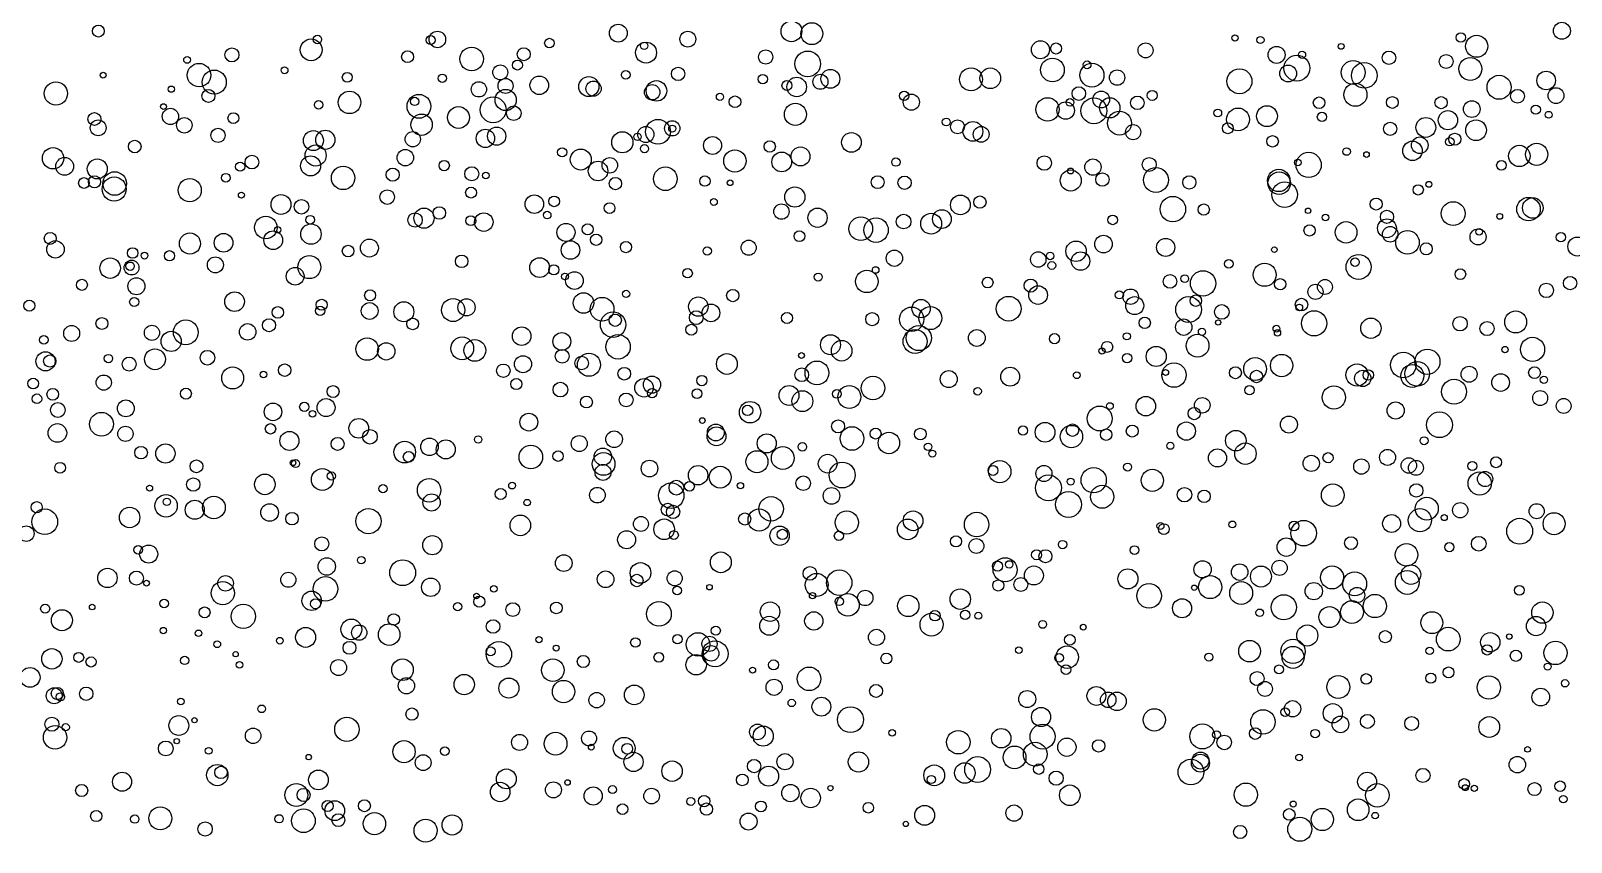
# Model space of a CAD drawing. Extents: x -296 to 296, y -196 to 196.
# Drawn here: x 146.2 to 235.3, y -195.6 to -148.6 of the extents above; entities that cross this region are included whole.
import ezdxf

# ---------------------------------------------------------------- set-up
doc = ezdxf.new("R2010")
doc.units = 0

msp = doc.modelspace()

# ---------------------------------------------------------------- linework, layer by layer
at = {"layer": 'VIA'}
for centre, radius in [((150.0721, -148.6332), 0.3436), ((169.6794, -149.1159), 0.4779), ((180.1427, -148.7513), 0.5181), ((184.1617, -149.1006), 0.4586), ((190.1564, -148.6469), 0.6014), ((191.3341, -148.7817), 0.6348), ((228.8701, -149.0044), 0.2768), ((234.7134, -148.6143), 0.4916), ((157.7972, -150.0101), 0.404), ((162.3773, -149.7157), 0.6307), ((162.7376, -149.1166), 0.2457), ((169.2867, -149.1543), 0.2602), ((171.6594, -150.2462), 0.6835), ((174.6725, -149.9699), 0.3744), ((176.1591, -149.327), 0.2759), ((181.7454, -149.8781), 0.6068), ((181.6366, -149.4817), 0.2115), ((204.5554, -149.7114), 0.5202), ((205.4618, -149.6397), 0.3193), ((210.6346, -149.7469), 0.4326), ((215.8043, -149.0351), 0.1785), ((217.2817, -149.1479), 0.2072), ((218.2163, -150.0072), 0.4913), ((221.948, -149.5175), 0.1699), ((229.7872, -149.5111), 0.639), ((155.2038, -150.2997), 0.1974), ((155.8957, -151.1789), 0.6799), ((167.9541, -150.113), 0.3449), ((174.3113, -150.5991), 0.285), ((188.6652, -150.1299), 0.4169), ((191.0949, -150.5302), 0.7447), ((205.2526, -150.8798), 0.6844), ((207.5359, -151.1782), 0.6938), ((207.2553, -150.5831), 0.2253), ((219.3886, -150.7773), 0.7498), ((219.6902, -150.0055), 0.2047), ((222.6418, -151.0261), 0.6907), ((223.2844, -151.1968), 0.7405), ((224.7115, -150.1764), 0.39), ((228.0226, -150.3932), 0.3992), ((229.4191, -150.8208), 0.663), ((150.3492, -151.1826), 0.165), ((156.7731, -151.5855), 0.6982), ((160.8384, -150.8998), 0.1972), ((164.4641, -151.3026), 0.2827), ((169.9659, -151.3644), 0.244), ((173.3157, -151.0216), 0.4334), ((173.619, -151.8038), 0.4333), ((175.5709, -151.7682), 0.5365), ((178.4378, -151.8447), 0.581), ((180.5736, -151.1618), 0.2536), ((183.6012, -151.1087), 0.3882), ((188.4974, -151.4099), 0.275), ((190.4627, -151.8624), 0.5648), ((191.8318, -151.5638), 0.4354), ((192.4067, -151.393), 0.5456), ((200.5437, -151.425), 0.6611), ((201.6563, -151.3628), 0.5957), ((208.991, -151.3237), 0.4457), ((216.0686, -151.5361), 0.7225), ((218.8807, -151.0847), 0.4874), ((231.0807, -151.8854), 0.6944), ((233.8056, -151.4897), 0.5383), ((147.6179, -152.2437), 0.6717), ((154.2899, -151.9914), 0.1813), ((156.435, -152.3868), 0.3774), ((164.59, -152.7563), 0.6519), ((168.6128, -152.9853), 0.6903), ((172.082, -152.0032), 0.442), ((173.6294, -152.6171), 0.6139), ((178.7119, -151.9609), 0.4388), ((182.1015, -152.1729), 0.4441), ((182.3461, -152.0928), 0.5946), ((186.0234, -152.4393), 0.2096), ((189.8958, -151.7774), 0.2877), ((196.6767, -152.3761), 0.2646), ((197.0925, -152.7447), 0.4684), ((206.7766, -152.2462), 0.3944), ((208.076, -152.5908), 0.4831), ((211.0239, -152.3526), 0.2926), ((222.7728, -152.3143), 0.6696), ((232.1469, -152.4037), 0.3984), ((234.3766, -152.3638), 0.4574), ((153.8386, -153.0015), 0.1648), ((154.241, -153.5716), 0.4713), ((162.8127, -152.9003), 0.2453), ((168.3653, -152.7009), 0.2444), ((170.8996, -153.633), 0.6324), ((172.907, -153.1858), 0.7456), ((174.097, -153.384), 0.4192), ((186.8904, -152.7223), 0.3366), ((190.3851, -153.4511), 0.6393), ((204.9683, -153.1636), 0.6754), ((206.0129, -153.2298), 0.5052), ((206.2695, -152.7584), 0.2238), ((207.65, -153.243), 0.7495), ((208.5666, -153.0751), 0.5851), ((210.1633, -152.7834), 0.3936), ((214.8158, -153.3696), 0.2217), ((215.9861, -153.7451), 0.6593), ((217.658, -153.5541), 0.6032), ((220.6724, -152.7779), 0.3338), ((224.9092, -152.7607), 0.3408), ((227.7283, -152.7732), 0.3537), ((229.5039, -153.1441), 0.4833), ((233.2051, -153.1778), 0.2694), ((149.8435, -153.7186), 0.3742), ((150.0626, -154.2313), 0.4592), ((155.044, -154.0823), 0.446), ((157.8834, -153.6675), 0.3147), ((168.7649, -154.051), 0.6168), ((182.4367, -154.4554), 0.7163), ((183.2616, -154.2588), 0.4412), ((183.2611, -154.2739), 0.204), ((199.1075, -153.8907), 0.2282), ((199.761, -154.17), 0.4065), ((200.6499, -154.4352), 0.5731), ((209.1303, -153.9551), 0.691), ((209.9186, -154.4777), 0.4393), ((215.3936, -154.2529), 0.3167), ((220.8393, -153.5969), 0.2694), ((224.7837, -154.2853), 0.3836), ((226.8438, -154.2064), 0.5729), ((228.124, -153.7888), 0.5562), ((229.7508, -154.368), 0.5987), ((233.9508, -153.4707), 0.1957), ((152.1794, -155.3098), 0.3664), ((156.991, -154.667), 0.4116), ((162.5067, -154.9669), 0.5795), ((163.1987, -154.9216), 0.5553), ((168.2549, -154.8884), 0.4402), ((172.457, -154.8404), 0.5302), ((173.109, -154.7101), 0.5248), ((180.3745, -155.0643), 0.6128), ((181.2528, -154.7512), 0.2162), ((181.7341, -154.6119), 0.4667), ((185.5947, -155.2507), 0.5206), ((188.9037, -155.3078), 0.3262), ((193.6242, -155.076), 0.5698), ((201.1288, -154.6061), 0.4547), ((217.9832, -155.0082), 0.3321), ((226.0757, -155.5604), 0.566), ((226.4914, -155.2393), 0.4804), ((228.235, -155.0345), 0.2445), ((228.5243, -154.8889), 0.3485), ((147.4523, -155.9871), 0.6188), ((158.9511, -156.2096), 0.3986), ((162.3475, -156.4308), 0.5798), ((162.6366, -155.8304), 0.6119), ((167.8231, -155.956), 0.4771), ((176.8964, -155.6427), 0.2642), ((177.9726, -156.0648), 0.6048), ((181.6588, -155.4358), 0.238), ((186.8842, -156.1462), 0.6447), ((189.5951, -156.202), 0.5715), ((190.68, -155.8835), 0.5477), ((204.7798, -156.2652), 0.4192), ((220.0698, -156.3753), 0.7295), ((222.2653, -155.6001), 0.2193), ((223.4134, -155.7734), 0.1627), ((232.2537, -155.8536), 0.6197), ((233.2532, -155.7655), 0.6412), ((148.1212, -156.4594), 0.5153), ((150.0105, -156.6065), 0.5779), ((151.0167, -157.452), 0.6821), ((158.2735, -156.4779), 0.2665), ((164.2269, -157.1287), 0.6777), ((167.0949, -156.9403), 0.3794), ((170.0731, -156.4134), 0.2986), ((171.6675, -156.8866), 0.4103), ((178.9703, -156.7265), 0.5668), ((179.6497, -156.3979), 0.4478), ((182.8652, -157.1761), 0.683), ((196.1948, -156.2135), 0.2411), ((206.3077, -157.2763), 0.6097), ((206.2962, -156.728), 0.172), ((207.5918, -156.5034), 0.4735), ((210.8503, -156.3518), 0.4066), ((211.2357, -157.2438), 0.7179), ((218.3404, -157.273), 0.6439), ((218.364, -157.43), 0.6498), ((219.4404, -156.238), 0.1943), ((231.2188, -156.3959), 0.2787), ((149.2377, -157.4213), 0.3092), ((149.8449, -157.3565), 0.3502), ((150.9855, -157.7706), 0.6978), ((155.355, -157.837), 0.6712), ((157.4493, -157.1142), 0.2509), ((171.6267, -157.9761), 0.316), ((172.4831, -156.991), 0.1904), ((179.9729, -157.4575), 0.3557), ((185.1537, -157.3089), 0.3021), ((186.6101, -157.4093), 0.1657), ((190.351, -158.2328), 0.5851), ((195.1408, -157.3728), 0.3734), ((196.699, -157.4057), 0.3843), ((208.1392, -157.2205), 0.3866), ((213.1679, -157.3856), 0.3852), ((218.6851, -158.0951), 0.7367), ((226.4045, -157.8186), 0.2995), ((227.0196, -157.498), 0.1735), ((158.3436, -158.1234), 0.1711), ((160.6336, -158.6658), 0.5738), ((161.8187, -158.7947), 0.4204), ((166.777, -158.2387), 0.4212), ((175.2869, -158.6445), 0.5358), ((176.4311, -158.4835), 0.3093), ((179.6372, -158.8731), 0.3104), ((185.6715, -158.5194), 0.1972), ((199.9274, -158.687), 0.569), ((201.0574, -158.5228), 0.3534), ((212.2158, -158.9321), 0.7368), ((223.9726, -158.638), 0.3469), ((228.4267, -159.1936), 0.6899), ((232.785, -158.9315), 0.6802), ((233.0291, -158.8664), 0.5934), ((159.7524, -159.9937), 0.6538), ((162.3223, -159.5472), 0.2544), ((168.3878, -159.5645), 0.4149), ((168.9038, -159.4559), 0.5824), ((169.789, -159.152), 0.3617), ((171.612, -159.602), 0.2857), ((172.3641, -159.6842), 0.5333), ((176.0292, -159.2777), 0.2188), ((189.5773, -159.0777), 0.442), ((191.6668, -159.4299), 0.556), ((194.1675, -160.0663), 0.6841), ((195.0478, -160.1477), 0.7084), ((196.6438, -159.6513), 0.425), ((198.2348, -159.7751), 0.604), ((198.8554, -159.5087), 0.5423), ((208.7362, -159.5557), 0.2764), ((214.0021, -158.9569), 0.3229), ((220.0375, -159.0278), 0.1561), ((221.0436, -159.4186), 0.1883), ((224.5976, -159.3805), 0.3817), ((231.1202, -159.3515), 0.1668), ((147.2874, -160.625), 0.3472), ((155.3663, -160.9239), 0.6118), ((157.3114, -160.8792), 0.539), ((160.1853, -160.73), 0.5421), ((160.4389, -160.129), 0.1827), ((162.3678, -160.3761), 0.5892), ((177.116, -160.2782), 0.5226), ((178.3747, -160.0981), 0.321), ((190.6155, -160.4989), 0.3117), ((220.1235, -160.1616), 0.3268), ((222.2345, -160.2763), 0.6258), ((224.5985, -160.0401), 0.5455), ((224.7871, -160.3866), 0.4486), ((225.7836, -160.8585), 0.6815), ((229.8659, -160.5405), 0.465), ((229.925, -160.2433), 0.1904), ((234.657, -160.5599), 0.2717), ((147.5881, -161.2626), 0.5063), ((152.0528, -161.4721), 0.3058), ((164.5162, -161.3558), 0.3354), ((165.7461, -161.1842), 0.5182), ((177.3763, -161.3005), 0.5353), ((178.8615, -160.7028), 0.325), ((180.5855, -161.13), 0.3251), ((185.2847, -161.3556), 0.2384), ((187.6829, -161.1651), 0.4379), ((206.6153, -161.3711), 0.5916), ((208.2017, -160.9558), 0.5088), ((211.7984, -161.1473), 0.5242), ((218.0883, -161.2769), 0.1618), ((226.8685, -161.2296), 0.347), ((235.6087, -161.0973), 0.5509), ((150.7513, -162.347), 0.5922), ((151.9912, -162.3142), 0.429), ((151.9082, -162.2345), 0.2431), ((152.7388, -161.6224), 0.1975), ((154.1839, -161.6293), 0.2953), ((156.8375, -162.1569), 0.4631), ((162.2731, -162.2868), 0.6685), ((171.0836, -161.9509), 0.3635), ((175.5934, -162.3147), 0.5712), ((196.1083, -161.7711), 0.4723), ((204.4291, -161.8454), 0.4465), ((205.1189, -161.6405), 0.2188), ((205.2157, -162.1932), 0.2285), ((206.8754, -161.9388), 0.5322), ((215.4571, -162.0958), 0.2496), ((217.5236, -162.7307), 0.667), ((222.9558, -162.2763), 0.7224), ((222.7507, -162.0018), 0.244), ((149.1195, -163.3127), 0.3188), ((152.271, -163.3941), 0.495), ((161.4521, -162.8177), 0.5136), ((176.4154, -162.4434), 0.29), ((177.0583, -162.8339), 0.1945), ((177.6065, -163.0662), 0.5101), ((184.1485, -162.64), 0.2767), ((191.7029, -162.8636), 0.2315), ((194.5145, -163.1169), 0.6486), ((195.0263, -162.4542), 0.1915), ((201.5042, -163.1802), 0.3125), ((203.9907, -163.3586), 0.3794), ((212.0507, -163.1152), 0.3931), ((212.903, -162.9552), 0.2218), ((213.9624, -163.2295), 0.7325), ((218.425, -163.2793), 0.3284), ((221.0118, -163.4354), 0.431), ((228.8451, -162.7001), 0.3093), ((235.1872, -163.2131), 0.3858), ((157.9465, -164.284), 0.5679), ((165.7895, -163.9224), 0.3176), ((178.1289, -164.3611), 0.595), ((180.5943, -163.8375), 0.2075), ((186.7643, -163.9318), 0.3561), ((204.4223, -163.9051), 0.5387), ((209.1217, -163.8958), 0.2346), ((209.7735, -164.0004), 0.4466), ((213.5399, -164.231), 0.3315), ((220.462, -163.718), 0.4384), ((233.8144, -163.6321), 0.4173), ((146.0775, -164.522), 0.3192), ((152.1432, -164.3044), 0.2623), ((160.4477, -164.9054), 0.3332), ((162.8996, -164.8182), 0.2658), ((162.9888, -164.4674), 0.3183), ((165.7616, -164.8254), 0.4833), ((167.7395, -164.8715), 0.5786), ((170.5905, -164.7701), 0.6676), ((171.3643, -164.6148), 0.5002), ((179.207, -164.723), 0.6846), ((184.7723, -164.572), 0.5611), ((184.6528, -165.2114), 0.3987), ((185.5014, -164.937), 0.512), ((197.1096, -165.3058), 0.707), ((197.6556, -164.6888), 0.5296), ((198.1939, -165.2372), 0.6633), ((202.7176, -164.6948), 0.7161), ((210.0067, -164.5164), 0.5207), ((213.1253, -164.7418), 0.7462), ((215.0434, -164.8803), 0.4243), ((219.6559, -164.457), 0.3644), ((219.5299, -164.6174), 0.1913), ((220.3842, -165.5416), 0.7303), ((148.527, -166.1242), 0.4617), ((150.2749, -165.5491), 0.3435), ((153.1703, -166.0868), 0.4383), ((155.129, -166.0604), 0.7175), ((158.704, -166.0347), 0.4759), ((159.9404, -165.6525), 0.38), ((168.2517, -165.573), 0.3375), ((179.8414, -165.6193), 0.7361), ((179.9634, -165.3594), 0.3567), ((184.3677, -165.9112), 0.3191), ((189.8996, -165.2296), 0.3184), ((194.8315, -165.2966), 0.3792), ((197.5245, -166.3941), 0.7256), ((210.5881, -165.5142), 0.3309), ((212.8446, -165.7609), 0.4738), ((214.8323, -165.491), 0.1511), ((218.2031, -165.8503), 0.1949), ((223.672, -165.8212), 0.5882), ((228.8277, -165.5607), 0.417), ((230.3854, -165.8436), 0.4081), ((232.0419, -165.4596), 0.6338), ((146.9206, -166.497), 0.2538), ((154.2798, -166.5848), 0.5842), ((165.6151, -167.0272), 0.6504), ((171.1128, -166.9896), 0.6593), ((171.8426, -167.1045), 0.6301), ((174.5523, -166.281), 0.5384), ((176.878, -166.5891), 0.5152), ((180.1294, -166.8981), 0.7072), ((192.4148, -166.7788), 0.5795), ((193.0591, -167.1241), 0.5957), ((197.3049, -166.586), 0.6928), ((200.8782, -166.3857), 0.4849), ((205.3695, -166.427), 0.2963), ((208.4164, -166.9012), 0.319), ((209.5531, -166.2914), 0.2073), ((213.6445, -166.8317), 0.6598), ((213.8973, -166.026), 0.2085), ((218.2668, -166.0923), 0.182), ((233.018, -167.0484), 0.7001), ((147.0174, -167.7394), 0.5529), ((147.2601, -167.7195), 0.3544), ((150.6536, -167.5763), 0.2403), ((153.3435, -167.6197), 0.602), ((156.3793, -167.5305), 0.4242), ((166.7217, -167.1608), 0.5009), ((174.6301, -167.9055), 0.4934), ((176.8944, -167.4416), 0.3973), ((178.0213, -167.8375), 0.393), ((178.4455, -167.9351), 0.6671), ((186.421, -167.892), 0.6006), ((190.7366, -167.4003), 0.1689), ((208.117, -167.1429), 0.1783), ((209.571, -167.5535), 0.2731), ((211.2543, -167.456), 0.5828), ((218.5074, -167.9816), 0.648), ((225.5428, -167.9494), 0.74), ((226.9369, -167.7626), 0.7282), ((231.4228, -167.06), 0.186), ((151.854, -167.8981), 0.4051), ((157.8383, -168.7), 0.6354), ((159.6175, -168.4958), 0.1909), ((160.8497, -168.249), 0.3599), ((173.4936, -168.2804), 0.3877), ((180.4869, -168.4582), 0.3668), ((190.7519, -168.5178), 0.3939), ((191.631, -168.4095), 0.6891), ((199.2523, -168.7698), 0.4917), ((202.8095, -168.6264), 0.5457), ((206.6569, -168.5422), 0.1956), ((212.2818, -168.5338), 0.7067), ((211.7952, -168.3838), 0.1746), ((215.8317, -168.3962), 0.3474), ((216.9704, -168.181), 0.6567), ((217.0495, -168.616), 0.3621), ((222.8693, -168.5236), 0.643), ((223.1976, -168.7281), 0.4712), ((223.5171, -168.5288), 0.3024), ((226.0642, -168.5848), 0.661), ((226.3458, -168.4601), 0.7147), ((229.3496, -168.4848), 0.4608), ((233.133, -168.3935), 0.3409), ((146.3013, -169.022), 0.3128), ((150.3826, -168.9689), 0.4392), ((163.6452, -169.4838), 0.3456), ((174.2458, -169.0522), 0.3246), ((176.7919, -169.3732), 0.4262), ((181.6295, -169.2669), 0.5354), ((182.0908, -169.0852), 0.4953), ((184.9744, -168.8548), 0.2977), ((190.0172, -169.7127), 0.5748), ((193.5031, -169.803), 0.6632), ((194.8719, -169.2845), 0.6792), ((200.925, -169.4732), 0.2169), ((216.6476, -169.4101), 0.2715), ((221.526, -169.8285), 0.6712), ((228.4781, -169.4967), 0.7227), ((231.1716, -168.965), 0.5103), ((233.6756, -168.8064), 0.2097), ((146.5161, -169.9051), 0.28), ((147.4354, -169.6469), 0.339), ((147.7277, -170.5554), 0.4279), ((151.6608, -170.4606), 0.487), ((155.1332, -169.608), 0.3168), ((160.1699, -170.6615), 0.5098), ((161.9801, -170.3735), 0.267), ((163.2391, -170.4133), 0.52), ((178.3004, -170.0919), 0.3459), ((180.5968, -169.9689), 0.398), ((182.0969, -169.5791), 0.2687), ((184.6947, -169.6089), 0.2824), ((187.7658, -170.6797), 0.6203), ((190.7901, -170.0423), 0.6049), ((192.7825, -169.6219), 0.2545), ((208.5739, -170.3249), 0.1953), ((210.6526, -170.3336), 0.5635), ((213.9151, -170.2815), 0.4492), ((225.0982, -170.5828), 0.4955), ((233.4578, -169.8627), 0.4325), ((234.8178, -170.3198), 0.4304), ((150.2511, -171.3788), 0.6874), ((162.452, -170.7702), 0.1901), ((165.1314, -171.6144), 0.5673), ((174.9679, -171.257), 0.5132), ((185.0026, -171.1651), 0.1615), ((187.6195, -170.5778), 0.3019), ((207.9891, -171.0466), 0.7205), ((213.4518, -170.7584), 0.3577), ((218.9285, -171.3979), 0.4909), ((227.6357, -171.4095), 0.7442), ((147.7009, -171.8829), 0.5401), ((151.6366, -171.9328), 0.44), ((160.0256, -171.6438), 0.3018), ((161.1218, -172.3433), 0.5504), ((165.7784, -172.1044), 0.4243), ((179.8997, -172.2486), 0.4807), ((185.8217, -172.0736), 0.5462), ((185.7785, -171.8591), 0.487), ((188.7281, -172.4851), 0.5521), ((192.8524, -171.5023), 0.3765), ((193.6567, -172.2027), 0.6803), ((195.0253, -171.9192), 0.3136), ((195.7918, -172.4594), 0.6224), ((197.609, -171.9457), 0.3382), ((203.5461, -171.7439), 0.2673), ((204.8246, -171.8413), 0.5736), ((206.3476, -172.0934), 0.6478), ((206.409, -171.721), 0.3593), ((208.3589, -171.9805), 0.3309), ((209.8676, -171.7746), 0.344), ((212.9932, -171.7743), 0.528), ((215.8525, -172.3266), 0.5941), ((152.5427, -173.0205), 0.3632), ((153.9509, -173.0719), 0.5579), ((163.9074, -172.5148), 0.3754), ((167.7872, -172.9913), 0.628), ((169.2207, -172.6847), 0.5056), ((170.163, -172.8335), 0.5507), ((172.0391, -172.2575), 0.2092), ((175.0834, -173.2767), 0.6805), ((177.8842, -172.4969), 0.4624), ((179.249, -173.2582), 0.5046), ((189.6559, -173.3353), 0.6602), ((190.7866, -172.6863), 0.2471), ((198.056, -172.6852), 0.2156), ((212.0698, -172.6227), 0.2058), ((214.7963, -173.3262), 0.5228), ((216.4131, -173.0771), 0.6219), ((224.6298, -173.2941), 0.4626), ((226.7456, -172.3338), 0.2272), ((147.8592, -173.8973), 0.3121), ((155.7436, -173.8105), 0.3721), ((161.3317, -173.6117), 0.1626), ((161.4799, -173.6534), 0.2299), ((168.0138, -173.2632), 0.3088), ((176.6585, -173.2226), 0.3041), ((179.293, -173.6776), 0.6557), ((179.2567, -174.1618), 0.4618), ((181.9477, -173.9402), 0.4805), ((188.1613, -173.5444), 0.6363), ((192.2517, -173.6602), 0.5423), ((193.0929, -174.3161), 0.7493), ((198.3003, -173.0749), 0.2009), ((202.2053, -174.1179), 0.6431), ((209.5966, -173.8569), 0.2323), ((220.219, -173.6426), 0.4682), ((221.1903, -173.313), 0.2941), ((223.1182, -173.8251), 0.4435), ((225.8611, -173.767), 0.4465), ((226.2771, -173.9007), 0.4329), ((229.5341, -173.7942), 0.2544), ((230.9078, -173.58), 0.3147), ((155.5614, -174.8674), 0.3864), ((159.6983, -174.8574), 0.5949), ((163.0248, -174.5775), 0.633), ((163.5509, -174.3728), 0.237), ((169.1999, -175.1959), 0.6806), ((184.7551, -174.3289), 0.5625), ((186.0332, -174.4413), 0.6315), ((190.8355, -174.7891), 0.4213), ((201.8158, -174.051), 0.286), ((205.0169, -175.0608), 0.7495), ((204.7579, -174.2282), 0.466), ((206.3026, -174.6975), 0.197), ((207.6365, -174.6181), 0.7308), ((211.0253, -174.6254), 0.6442), ((229.9586, -174.8014), 0.6724), ((230.2726, -174.5478), 0.4394), ((153.0346, -175.0737), 0.173), ((153.9855, -176.096), 0.6497), ((166.5328, -175.1048), 0.233), ((169.3418, -175.9031), 0.4986), ((173.344, -175.415), 0.3197), ((173.9998, -174.9294), 0.1948), ((178.9311, -175.4812), 0.4531), ((183.2021, -175.5097), 0.7398), ((183.5012, -175.0481), 0.4259), ((184.2584, -174.9648), 0.2831), ((187.2071, -174.9313), 0.1844), ((192.4717, -175.522), 0.4805), ((206.1763, -176.0174), 0.748), ((208.1267, -175.5722), 0.6675), ((212.8864, -175.4555), 0.4179), ((214.0226, -175.5504), 0.3584), ((221.4649, -175.483), 0.6572), ((226.2936, -175.2079), 0.387), ((146.5071, -176.1778), 0.3222), ((146.9723, -177.02), 0.7413), ((151.8785, -176.7703), 0.5926), ((154.0353, -175.8649), 0.2129), ((155.6444, -176.3263), 0.551), ((156.752, -176.1949), 0.6586), ((159.9755, -176.4824), 0.5095), ((165.6914, -176.9875), 0.7289), ((174.8737, -175.9111), 0.1872), ((182.999, -176.3193), 0.3717), ((183.3082, -176.4511), 0.3837), ((188.292, -176.9165), 0.6461), ((188.9812, -176.2719), 0.7091), ((193.3566, -177.0671), 0.6733), ((197.1903, -176.9646), 0.5713), ((226.5037, -176.9311), 0.6712), ((226.9019, -176.2574), 0.6638), ((228.8355, -176.354), 0.4427), ((233.2552, -176.4091), 0.434), ((145.9045, -177.7063), 0.4497), ((161.2745, -176.842), 0.361), ((174.4769, -177.2294), 0.5956), ((181.4498, -177.1448), 0.4296), ((182.793, -177.4541), 0.5975), ((187.4536, -176.8599), 0.3519), ((189.4742, -177.8253), 0.5586), ((196.883, -177.4622), 0.5976), ((200.8645, -177.1815), 0.7083), ((211.499, -177.2656), 0.2018), ((211.6927, -177.4466), 0.3145), ((215.6597, -177.1777), 0.1988), ((219.2241, -177.2633), 0.2833), ((219.7808, -177.6794), 0.7412), ((224.8673, -177.1227), 0.5187), ((227.9111, -176.7777), 0.174), ((232.2724, -177.5697), 0.7492), ((234.2652, -177.1342), 0.6361), ((162.9951, -178.2992), 0.4072), ((169.3863, -178.3763), 0.555), ((180.6241, -178.0611), 0.5196), ((183.3594, -177.7891), 0.2548), ((189.633, -177.7558), 0.2998), ((192.8986, -177.8332), 0.2635), ((199.6738, -178.1578), 0.3216), ((200.8546, -178.4221), 0.433), ((205.841, -178.3425), 0.2468), ((218.7804, -178.4873), 0.5346), ((222.5183, -178.2567), 0.3693), ((229.9076, -178.2908), 0.4269), ((152.3759, -178.643), 0.2493), ((152.9806, -178.8883), 0.5215), ((165.2799, -179.242), 0.2177), ((176.9867, -179.4138), 0.482), ((186.073, -179.3687), 0.6011), ((204.3348, -178.9278), 0.292), ((204.8447, -179.0149), 0.3753), ((209.9964, -178.6551), 0.2516), ((225.7297, -178.9354), 0.6521), ((228.2069, -178.4903), 0.2675), ((150.5954, -180.2716), 0.5608), ((152.2754, -180.2795), 0.4098), ((161.0583, -180.3768), 0.4357), ((163.2821, -179.6081), 0.5038), ((167.6711, -179.9668), 0.748), ((179.4069, -180.3499), 0.4823), ((181.4262, -179.9812), 0.5986), ((183.403, -180.2924), 0.4368), ((191.2222, -180.0086), 0.3979), ((192.9215, -180.5439), 0.735), ((202.0787, -179.5906), 0.2931), ((202.5137, -179.7968), 0.6956), ((202.7511, -179.4877), 0.2155), ((204.1767, -180.1267), 0.5494), ((209.6172, -180.3259), 0.5818), ((213.9346, -179.774), 0.4991), ((216.0799, -179.9344), 0.4778), ((217.3109, -180.1876), 0.6071), ((218.3873, -179.6851), 0.441), ((221.4245, -180.2404), 0.6644), ((222.7303, -180.6093), 0.6919), ((225.7729, -180.5293), 0.6901), ((225.9862, -180.0782), 0.5668), ((152.8573, -180.5726), 0.1679), ((157.268, -181.1486), 0.669), ((157.428, -180.5792), 0.4499), ((163.2065, -180.9017), 0.7099), ((169.2967, -180.811), 0.5333), ((172.9464, -180.901), 0.1899), ((181.2133, -180.4172), 0.359), ((183.5448, -180.9995), 0.2547), ((185.4161, -180.8089), 0.1583), ((191.6145, -180.6749), 0.6678), ((202.1154, -180.7055), 0.3204), ((203.42, -180.6497), 0.4014), ((210.84, -181.3046), 0.7128), ((213.4532, -180.8378), 0.1554), ((214.3728, -180.7994), 0.6691), ((216.1635, -181.1435), 0.6623), ((220.3676, -181.0353), 0.5012), ((222.8667, -181.2621), 0.4456), ((232.2593, -180.9844), 0.2813), ((153.8747, -181.7466), 0.2552), ((162.4091, -181.5896), 0.5608), ((162.6316, -181.7621), 0.289), ((170.8497, -181.9339), 0.2414), ((172.1048, -181.6394), 0.3245), ((171.944, -181.3144), 0.1624), ((174.0414, -182.1004), 0.3988), ((176.5576, -182.0053), 0.3384), ((182.4921, -182.3486), 0.7161), ((188.9181, -182.2215), 0.5635), ((191.3747, -181.2942), 0.1791), ((192.9236, -181.628), 0.2453), ((193.4229, -181.8264), 0.6548), ((194.4249, -181.4281), 0.4451), ((196.9098, -181.8865), 0.6177), ((199.9194, -181.4957), 0.5933), ((212.7472, -182.0241), 0.5518), ((218.6299, -181.969), 0.728), ((222.5728, -182.2478), 0.6585), ((223.9009, -181.8943), 0.6734), ((233.5863, -182.2751), 0.6179), ((146.9947, -182.0495), 0.2611), ((147.9636, -182.7197), 0.6075), ((149.7103, -181.9548), 0.1602), ((156.2154, -182.2628), 0.313), ((158.4582, -182.4912), 0.7039), ((167.153, -182.6742), 0.3344), ((188.8715, -183.0368), 0.5503), ((191.4504, -182.759), 0.5305), ((198.2575, -182.9698), 0.6648), ((198.4586, -182.4553), 0.3013), ((200.2043, -182.4101), 0.269), ((200.9647, -182.4564), 0.2043), ((217.2389, -182.2853), 0.2178), ((221.2753, -182.5326), 0.6081), ((227.1961, -182.8576), 0.6339), ((233.2205, -183.0548), 0.5561), ((153.8263, -183.3117), 0.1824), ((155.8647, -183.4703), 0.1868), ((162.0588, -183.7067), 0.5785), ((164.7003, -183.2463), 0.5994), ((165.1572, -183.4349), 0.4415), ((166.891, -183.5461), 0.6235), ((172.9004, -183.0805), 0.3927), ((184.7512, -184.1191), 0.6785), ((185.7799, -183.3177), 0.2634), ((195.0735, -183.7069), 0.4645), ((204.6871, -182.9572), 0.2275), ((207.0317, -183.1181), 0.1658), ((219.9891, -183.6006), 0.6127), ((224.501, -183.6694), 0.352), ((228.142, -183.8104), 0.6836), ((230.5714, -183.9909), 0.5568), ((231.6709, -183.6605), 0.1594), ((147.3819, -184.9502), 0.5894), ((156.9486, -184.1064), 0.1952), ((160.5648, -183.9007), 0.1919), ((164.5961, -184.3136), 0.3725), ((173.2351, -184.6884), 0.7383), ((172.7562, -184.5175), 0.2567), ((175.5538, -183.843), 0.1778), ((176.5498, -184.33), 0.1734), ((181.1307, -184.0055), 0.2746), ((183.5645, -183.8156), 0.2656), ((185.4145, -184.0824), 0.4388), ((185.7385, -184.6571), 0.7492), ((185.5113, -184.6351), 0.4485), ((203.3095, -184.4512), 0.1933), ((206.1023, -184.8517), 0.6489), ((206.2544, -183.8485), 0.3073), ((216.6504, -184.5067), 0.6239), ((219.1634, -184.5169), 0.7027), ((219.1668, -184.8663), 0.6354), ((227.0673, -184.4876), 0.2161), ((230.3868, -184.4334), 0.2956), ((234.3471, -184.6101), 0.6759), ((148.9366, -184.8686), 0.2851), ((149.6476, -185.1308), 0.2944), ((155.0614, -185.0435), 0.2429), ((158.013, -184.6849), 0.1503), ((158.2361, -185.297), 0.1878), ((163.9626, -185.456), 0.4636), ((167.6611, -185.58), 0.6263), ((176.3537, -185.6035), 0.6532), ((178.1208, -185.1009), 0.3512), ((182.4855, -184.863), 0.2802), ((184.6437, -185.2917), 0.591), ((189.1219, -185.2997), 0.2877), ((195.648, -184.9304), 0.3162), ((205.6384, -184.8889), 0.2482), ((206.0303, -185.5702), 0.2808), ((214.2973, -184.8515), 0.2326), ((232.0566, -184.7724), 0.3253), ((233.8955, -185.4004), 0.2048), ((146.1241, -186.0247), 0.5723), ((167.8886, -186.5115), 0.4709), ((171.23, -186.4396), 0.59), ((173.8154, -186.6408), 0.5809), ((187.9092, -185.604), 0.1721), ((189.153, -186.5952), 0.4682), ((191.1759, -186.1061), 0.6823), ((217.0855, -186.0922), 0.4051), ((218.3548, -185.566), 0.2599), ((221.7836, -186.5828), 0.6613), ((223.4001, -186.1137), 0.3058), ((227.1324, -186.0637), 0.2936), ((228.1608, -185.7321), 0.3133), ((230.4904, -186.6095), 0.6774), ((234.8979, -186.3663), 0.2111), ((147.5152, -187.0876), 0.4612), ((147.6972, -186.9553), 0.3537), ((147.8764, -187.1481), 0.24), ((149.37, -186.9691), 0.3894), ((176.9774, -186.8459), 0.6483), ((178.8916, -187.3397), 0.4458), ((181.0654, -187.0369), 0.5681), ((195.0487, -186.8083), 0.3764), ((203.7917, -187.2753), 0.4931), ((207.7914, -187.0973), 0.5455), ((208.4751, -187.3229), 0.451), ((208.985, -187.41), 0.5343), ((217.544, -186.6903), 0.4309), ((233.492, -187.1641), 0.5093), ((154.8455, -187.4189), 0.1935), ((159.5172, -187.8427), 0.2204), ((168.2083, -188.1462), 0.3529), ((190.1715, -187.5041), 0.2126), ((191.8879, -187.7174), 0.5448), ((193.5734, -188.4693), 0.7474), ((204.5925, -188.316), 0.5536), ((211.1447, -188.4832), 0.6462), ((217.4278, -188.6036), 0.7079), ((218.7054, -188.0414), 0.2504), ((219.1389, -187.8381), 0.4692), ((221.4661, -188.1011), 0.5577), ((147.5688, -189.4947), 0.6798), ((147.3859, -188.7327), 0.4062), ((148.185, -188.9091), 0.211), ((154.7242, -188.8081), 0.5715), ((155.6307, -188.5015), 0.1531), ((164.443, -189.0299), 0.7038), ((188.1902, -189.1775), 0.4527), ((188.5244, -189.4211), 0.5824), ((204.6785, -189.4498), 0.7243), ((213.9203, -189.4405), 0.7239), ((221.9091, -188.7411), 0.4827), ((223.4665, -188.5692), 0.4018), ((226.026, -188.6887), 0.4006), ((230.5122, -188.8955), 0.6024), ((153.9711, -190.1352), 0.4281), ((154.6036, -189.7124), 0.152), ((159.0204, -189.4031), 0.4478), ((167.7494, -190.3216), 0.6474), ((174.4302, -189.7834), 0.4645), ((176.5139, -189.8614), 0.6597), ((178.4528, -189.5576), 0.4309), ((180.4787, -190.1226), 0.6298), ((195.9778, -189.2275), 0.1923), ((199.8056, -189.7753), 0.6782), ((202.2904, -189.5441), 0.5614), ((206.0835, -190.0613), 0.5303), ((207.9228, -189.9846), 0.3577), ((214.7424, -189.3343), 0.2253), ((215.1841, -189.7846), 0.4212), ((216.9799, -189.2735), 0.3347), ((220.4472, -189.2761), 0.2442), ((156.4516, -190.2743), 0.1936), ((162.236, -190.6361), 0.155), ((168.8547, -190.955), 0.4581), ((170.1068, -190.296), 0.2458), ((178.5797, -190.0567), 0.1678), ((180.6556, -190.1557), 0.3126), ((181.0237, -190.9149), 0.5567), ((189.7816, -190.9004), 0.4651), ((194.0316, -190.9164), 0.5867), ((200.9244, -191.3515), 0.7476), ((203.0606, -190.6536), 0.6574), ((204.2554, -190.4664), 0.686), ((213.8085, -190.9835), 0.5186), ((213.8132, -190.833), 0.491), ((219.5144, -190.6603), 0.1946), ((232.1393, -191.0738), 0.4782), ((232.7292, -190.1865), 0.1627), ((151.4409, -192.061), 0.5502), ((156.9493, -191.6772), 0.6155), ((157.1606, -191.5213), 0.3607), ((162.8003, -191.9558), 0.5701), ((173.6671, -191.8963), 0.5739), ((183.2499, -191.4502), 0.5897), ((187.9937, -191.1556), 0.3846), ((188.8373, -191.7363), 0.5778), ((198.4149, -191.6907), 0.6014), ((200.1849, -191.5526), 0.5948), ((204.4565, -191.3311), 0.3014), ((205.4657, -191.8515), 0.4116), ((213.2585, -191.501), 0.7434), ((223.4511, -192.0593), 0.5478), ((226.6805, -191.6964), 0.4109), ((149.1041, -192.5688), 0.3516), ((161.5202, -192.8281), 0.6588), ((173.3089, -192.655), 0.5625), ((176.3886, -192.5305), 0.4639), ((177.2063, -192.1049), 0.1582), ((178.6915, -192.8864), 0.5267), ((179.8066, -192.5141), 0.2301), ((187.314, -191.954), 0.3384), ((190.0957, -192.7157), 0.5002), ((192.4113, -192.4304), 0.1511), ((198.2437, -191.9317), 0.2374), ((206.2537, -192.8438), 0.5947), ((216.4362, -192.8086), 0.6731), ((224.039, -192.8464), 0.6794), ((229.0645, -192.1922), 0.3106), ((229.1292, -192.4041), 0.1722), ((229.6478, -192.4402), 0.1804), ((233.1351, -192.4853), 0.3806), ((234.6141, -192.318), 0.3036), ((161.9404, -192.8263), 0.3804), ((163.3304, -193.4647), 0.3228), ((163.7421, -193.7338), 0.5741), ((165.4597, -193.4472), 0.3461), ((182.0662, -192.8904), 0.451), ((184.3349, -193.2005), 0.234), ((185.1045, -193.1807), 0.3314), ((185.2397, -193.6438), 0.3561), ((188.3914, -193.4903), 0.3149), ((191.2687, -193.0009), 0.5612), ((194.6047, -193.5644), 0.3054), ((219.1746, -193.3557), 0.1756), ((222.9309, -193.6825), 0.624), ((234.7975, -193.065), 0.2145), ((149.9485, -194.0439), 0.326), ((152.1785, -194.2239), 0.2395), ((153.6538, -194.1771), 0.6646), ((160.5236, -194.2053), 0.2395), ((161.9299, -194.3168), 0.6853), ((163.953, -194.2825), 0.3714), ((166.0398, -194.4901), 0.6446), ((170.5302, -194.5615), 0.5816), ((180.3838, -193.6474), 0.3052), ((187.6738, -194.3633), 0.491), ((197.8592, -194.003), 0.5754), ((203.0321, -193.8754), 0.4714), ((218.9425, -193.954), 0.3373), ((219.5569, -194.8078), 0.6983), ((220.856, -194.243), 0.643), ((223.9101, -194.0216), 0.1896), ((156.2476, -194.797), 0.4152), ((168.9963, -194.8904), 0.6683), ((196.7686, -194.5021), 0.1524), ((216.1059, -194.9681), 0.3814)]:
    msp.add_circle(centre, radius, dxfattribs=at)

doc.saveas('drawing.dxf')
